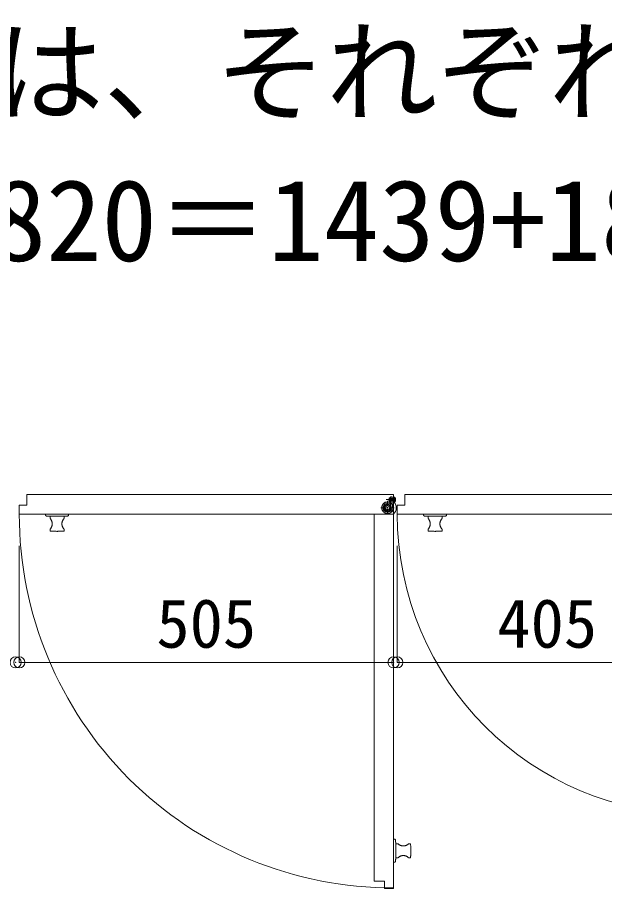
# Model space of a CAD drawing. Units: millimetres at full size, sheet at 1:30. Extents: x -6149 to 5151, y -9003 to 3076.
# Drawn here: x -3543 to -2751, y -6421 to -5246 of the extents above; entities that cross this region are included whole.
import ezdxf
from ezdxf.enums import TextEntityAlignment as Align

# ---------------------------------------------------------------- set-up
doc = ezdxf.new("R2010")
doc.units = ezdxf.units.MM
doc.header["$LTSCALE"] = 30
doc.header["$PDMODE"] = 32
doc.header["$PDSIZE"] = 15
for name, pattern in [('CHAIN1', [8, 5, -1, 1, -1]), ('DASHED3', [4, 3, -1]), ('DOUBLE_CHAIN1', [8.8, 5, -1, 0.6, -0.6, 0.6, -1])]:
    doc.linetypes.add(name, pattern=pattern)
for name, color, linetype, lineweight in [('0-3', 7, 'DOUBLE_CHAIN1', 9), ('0-8', 7, 'Continuous', 9), ('8-3', 7, 'Continuous', 9)]:
    doc.layers.add(name, color=color, linetype=linetype, lineweight=lineweight)
doc.styles.add('ＭＳ ゴシック', font='')
doc.styles.get('ＭＳ ゴシック').set_extended_font_data('MS Gothic')

msp = doc.modelspace()

# ---------------------------------------------------------------- linework, layer by layer
at = {"layer": '0-3', "color": 3, "linetype": 'Continuous'}
for p, q in [((-3530.78, -5903.58), (-3530.78, -5889.28)), ((-3035.78, -5889.28), (-3530.78, -5889.28)), ((-3041.78, -5893.68), (-3039.78, -5893.68)), ((-3041.78, -5893.68), (-3041.78, -5898.68)), ((-3039.78, -5892.18), (-3039.78, -5894.18)), ((-3037.78, -5892.18), (-3039.78, -5892.18)), ((-3039.78, -5898.08), (-3039.78, -5894.08)), ((-3039.78, -5894.18), (-3039.78, -5907.08)), ((-3039.78, -5894.51), (-3037.18, -5894.51)), ((-3037.78, -5894.18), (-3037.78, -5892.18)), ((-3037.78, -5894.18), (-3037.78, -5907.08)), ((-3036.48, -5894.3), (-3037.18, -5894.51)), ((-3035.98, -5894.3), (-3036.48, -5894.3)), ((-3035.78, -5915.58), (-3035.78, -5889.28)), ((-3035.78, -5899.58), (-3035.78, -5892.58)), ((-3033.52, -5898.55), (-3033.52, -5893.62)), ((-3033.44, -5893.98), (-3033.43, -5893.98)), ((-3033.44, -5895.62), (-3033.27, -5895.62)), ((-3033.27, -5896.55), (-3033.44, -5896.55)), ((-3020.78, -5903.58), (-3020.78, -5889.28)), ((-2625.78, -5889.28), (-3020.78, -5889.28)), ((-3540.78, -5903.58), (-3530.78, -5903.58)), ((-3540.78, -5915.58), (-3540.78, -5903.58)), ((-3039.78, -5898.68), (-3041.78, -5898.68)), ((-3041.26, -5903.93), (-3039.98, -5902.39)), ((-3039.78, -5897.65), (-3037.18, -5897.65)), ((-3039.78, -5898.08), (-3037.18, -5898.08)), ((-3036.48, -5897.87), (-3037.18, -5897.65)), ((-3037.18, -5898.08), (-3036.48, -5897.87)), ((-3035.78, -5899.58), (-3034.66, -5899.49)), ((-3033.43, -5898.18), (-3033.44, -5898.18)), ((-3030.78, -5903.58), (-3020.78, -5903.58)), ((-3030.78, -5915.58), (-3030.78, -5903.58)), ((-3035.78, -5915.58), (-3540.78, -5915.58)), ((-3035.78, -5915.58), (-3062.08, -5915.58)), ((-3062.08, -5915.58), (-3062.08, -6410.58)), ((-3035.93, -5915.58), (-3035.63, -5915.58)), ((-3035.78, -5915.43), (-3035.78, -5915.74)), ((-3035.78, -5915.58), (-3035.78, -6420.58)), ((-2625.78, -5915.58), (-3030.78, -5915.58)), ((-3047.78, -6410.58), (-3062.08, -6410.58)), ((-3047.78, -6420.58), (-3047.78, -6410.58)), ((-3035.78, -6420.58), (-3047.78, -6420.58))]:
    msp.add_line(p, q, dxfattribs=at)
at = {"layer": '0-3', "color": 3, "linetype": 'CHAIN1'}
for p, q in [((-3045.75, -5896.08), (-3034.73, -5896.08)), ((-3043.78, -5896.18), (-3035.78, -5896.18)), ((-3032.85, -5896.08), (-3040.11, -5896.08)), ((-3045.88, -5907.08), (-3052.88, -5907.08)), ((-3045.88, -5907.08), (-3050.98, -5907.08)), ((-3043.88, -5907.08), (-3044.88, -5907.08)), ((-3043.88, -5907.08), (-3044.88, -5907.08)), ((-3043.88, -5905.08), (-3043.88, -5898.08)), ((-3043.88, -5905.08), (-3043.88, -5899.98)), ((-3043.88, -5907.08), (-3043.88, -5906.08)), ((-3043.88, -5907.08), (-3043.88, -5906.08)), ((-3043.88, -5907.08), (-3043.88, -5908.08)), ((-3043.88, -5907.08), (-3042.88, -5907.08)), ((-3043.88, -5907.08), (-3043.88, -5908.08)), ((-3043.88, -5907.08), (-3042.88, -5907.08)), ((-3043.88, -5909.08), (-3043.88, -5914.18)), ((-3043.88, -5909.08), (-3043.88, -5916.08)), ((-3041.88, -5907.08), (-3036.78, -5907.08)), ((-3041.88, -5907.08), (-3034.88, -5907.08))]:
    msp.add_line(p, q, dxfattribs=at)
at = {"layer": '0-3', "color": 3, "linetype": 'DASHED3'}
for p, q in [((-3041.78, -5894.18), (-3037.78, -5894.18)), ((-3041.78, -5894.53), (-3037.78, -5894.53)), ((-3034.48, -5893.98), (-3033.44, -5893.98)), ((-3034.48, -5898.18), (-3034.48, -5893.98)), ((-3034.48, -5894.92), (-3033.27, -5894.92)), ((-3034.48, -5895.62), (-3033.44, -5895.62)), ((-3034.48, -5896.55), (-3033.44, -5896.55)), ((-3034.48, -5897.25), (-3033.27, -5897.25)), ((-3037.78, -5897.83), (-3041.78, -5897.83)), ((-3037.78, -5898.18), (-3041.78, -5898.18)), ((-3034.48, -5898.18), (-3033.44, -5898.18))]:
    msp.add_line(p, q, dxfattribs=at)
at = {"layer": '0-3', "color": 4}
for p, q in [((-3505.28, -5915.58), (-3474.28, -5915.58)), ((-3505.28, -5917.15), (-3505.28, -5915.58)), ((-3499.33, -5918.58), (-3480.23, -5918.58)), ((-3499.18, -5921.4), (-3499.18, -5918.58)), ((-3480.38, -5921.4), (-3480.38, -5918.58)), ((-3474.28, -5917.15), (-3474.28, -5915.58)), ((-2995.28, -5915.58), (-2964.28, -5915.58)), ((-2995.28, -5917.15), (-2995.28, -5915.58)), ((-2989.33, -5918.58), (-2970.23, -5918.58)), ((-2989.18, -5921.4), (-2989.18, -5918.58)), ((-2970.38, -5921.4), (-2970.38, -5918.58)), ((-2964.28, -5917.15), (-2964.28, -5915.58)), ((-3499.18, -5936.1), (-3499.18, -5938.09)), ((-3480.23, -5936.1), (-3480.23, -5938.09)), ((-2989.18, -5936.1), (-2989.18, -5938.09)), ((-2970.23, -5936.1), (-2970.23, -5938.09)), ((-3035.78, -6385.08), (-3035.78, -6354.08)), ((-3034.21, -6354.08), (-3035.78, -6354.08)), ((-3032.78, -6379.14), (-3032.78, -6360.04)), ((-3029.96, -6360.18), (-3032.78, -6360.18)), ((-3015.27, -6360.04), (-3013.28, -6360.04)), ((-3029.96, -6378.98), (-3032.78, -6378.98)), ((-3015.27, -6378.98), (-3013.28, -6378.98)), ((-3034.21, -6385.08), (-3035.78, -6385.08))]:
    msp.add_line(p, q, dxfattribs=at)
at = {"layer": '0-3', "color": 3, "linetype": 'Continuous'}
for points in [[(-3037.18, -5898.08), (-3037.18, -5894.08), (-3039.78, -5894.08)], [(-3036.48, -5897.87), (-3036.48, -5894.3), (-3037.18, -5894.08)], [(-3036.48, -5897.87), (-3035.98, -5897.87), (-3035.98, -5894.3)], [(-3034.66, -5899.49), (-3034.66, -5892.68), (-3035.78, -5892.58)], [(-3033.27, -5894.92), (-3033.25, -5895.03), (-3033.24, -5895.15), (-3033.23, -5895.25), (-3033.23, -5895.35), (-3033.23, -5895.44), (-3033.23, -5895.51), (-3033.24, -5895.56), (-3033.25, -5895.6), (-3033.26, -5895.61), (-3033.27, -5895.62)], [(-3033.27, -5896.55), (-3033.25, -5896.56), (-3033.24, -5896.59), (-3033.23, -5896.64), (-3033.23, -5896.7), (-3033.23, -5896.78), (-3033.23, -5896.87), (-3033.24, -5896.98), (-3033.25, -5897.09), (-3033.26, -5897.17), (-3033.27, -5897.25)]]:
    msp.add_lwpolyline(points, dxfattribs=at)
for radius in [8, 7.7, 5, 4, 2.5]:
    msp.add_circle((-3043.88, -5907.08), radius, dxfattribs=at)
for centre, radius, start, end in [((-3035.98, -5894.1), 0.2, 270, 0), ((-3034.77, -5893.98), 1.3, 15.88085, 85), ((-3042.18, -5896.08), 9, 13.4934, 15.88085), ((-3042.18, -5896.08), 8.99, 7.45828, 13.51192), ((-3042.18, -5896.08), 8.75, 356.94332, 3.05668), ((-3042.18, -5896.08), 8.99, 346.48808, 352.54172), ((-3043.88, -5907.08), 6.1, 50.25706, 0), ((-3043.88, -5907.08), 4.1, 50.25706, 0), ((-3035.98, -5898.07), 0.2, 360, 90), ((-3043.88, -5907.08), 11.74, 313.61972, 40.18434), ((-3034.77, -5898.19), 1.3, 275, 344.11915), ((-3042.18, -5896.08), 9, 344.11915, 346.5066), ((-3036.58, -5915.58), 504.2, 180, 270.09077), ((-3036.38, -5914.98), 0.6, 270, 0), ((-2625.78, -5915.58), 405, 180, 270)]:
    msp.add_arc(centre, radius, start, end, dxfattribs=at)
at = {"layer": '0-3', "color": 4}
for centre, radius, start, end in [((-3504.28, -5917.15), 1, 180, 264.01359), ((-3489.78, -5778.91), 140, 264.01359, 266.08857), ((-3489.78, -5778.91), 140, 273.91143, 275.98917), ((-3475.28, -5917.15), 1, 275.98917, 0), ((-2994.28, -5917.15), 1, 180, 264.01359), ((-2979.78, -5778.91), 140, 264.01359, 266.08857), ((-2979.78, -5778.91), 140, 273.91143, 275.98917), ((-2965.28, -5917.15), 1, 275.98917, 0), ((-3498.68, -5921.4), 0.5, 180, 223.08896), ((-3506.53, -5928.75), 10.25, 316.91104, 43.08896), ((-3473.03, -5928.75), 10.25, 136.91104, 223.08896), ((-3480.88, -5921.4), 0.5, 316.91104, 0), ((-2988.68, -5921.4), 0.5, 180, 223.08896), ((-2996.53, -5928.75), 10.25, 316.91104, 43.08896), ((-2963.03, -5928.75), 10.25, 136.91104, 223.08896), ((-2970.88, -5921.4), 0.5, 316.91104, 0), ((-3498.68, -5936.1), 0.5, 136.91104, 180), ((-3498.68, -5938.09), 0.5, 180, 266.80127), ((-3489.78, -5778.83), 160, 266.80127, 270.02626), ((-3489.63, -5778.83), 160, 269.97374, 273.19873), ((-3480.73, -5938.09), 0.5, 273.19873, 0), ((-3480.73, -5936.1), 0.5, 0, 43.08896), ((-2988.68, -5936.1), 0.5, 136.91104, 180), ((-2988.68, -5938.09), 0.5, 180, 266.80127), ((-2979.78, -5778.83), 160, 266.80127, 270.02626), ((-2979.63, -5778.83), 160, 269.97374, 273.19873), ((-2970.73, -5938.09), 0.5, 273.19873, 0), ((-2970.73, -5936.1), 0.5, 0, 43.08896), ((-3034.21, -6355.08), 1, 5.98917, 90), ((-3172.45, -6369.59), 140, 3.91143, 5.98917), ((-3029.96, -6360.68), 0.5, 46.91104, 90), ((-3022.61, -6352.83), 10.25, 226.91104, 313.08896), ((-3015.27, -6360.54), 0.5, 90, 133.08896), ((-3013.28, -6360.54), 0.5, 3.19873, 90), ((-3172.53, -6369.44), 160, 359.97374, 3.19873), ((-3029.96, -6378.48), 0.5, 270, 313.08896), ((-3022.61, -6386.34), 10.25, 46.91104, 133.08896), ((-3015.27, -6378.48), 0.5, 226.91104, 270), ((-3013.28, -6378.48), 0.5, 270, 356.80127), ((-3172.53, -6369.58), 160, 356.80127, 0.02626), ((-3034.21, -6384.08), 1, 270, 354.01359), ((-3172.45, -6369.59), 140, 354.01359, 356.08857)]:
    msp.add_arc(centre, radius, start, end, dxfattribs=at)
at = {"layer": '0-8'}
for p, q in [((-3540.78, -6115.58), (-3540.78, -5958.3)), ((-3035.78, -6115.58), (-3035.78, -5958.3)), ((-3030.78, -6115.58), (-3030.78, -5958.3))]:
    msp.add_line(p, q, dxfattribs=at)
for p in [(-3545.78, -6115.58), (-3540.78, -6115.58), (-3035.78, -6115.58), (-3030.78, -6115.58)]:
    msp.add_point(p, dxfattribs=at)
at = {"layer": '8-3'}
for p, q in [((-3540.78, -6115.58), (-3035.78, -6115.58)), ((-3030.78, -6115.58), (-2625.78, -6115.58))]:
    msp.add_line(p, q, dxfattribs=at)

# ---------------------------------------------------------------- texts
at = {"layer": '0-8', "style": 'ＭＳ ゴシック'}
for s, height, p in [('連窓の場合の枠外寸法は、それぞれの枠外寸法の合計-（方立本数X2ｍｍ）', 110, (-5077.16, -5407.24)), ('FOREX\u3000R1420+方立+R1820＝1439+1869-（1X2）＝3306', 110, (-5077.16, -5607.24)), ('505', 65.98, (-3355.78, -6115.58)), ('405', 65.98, (-2895.78, -6115.58))]:
    msp.add_text(s, height=height, dxfattribs=at).set_placement(p, align=Align.BOTTOM_LEFT)

doc.saveas('drawing.dxf')
